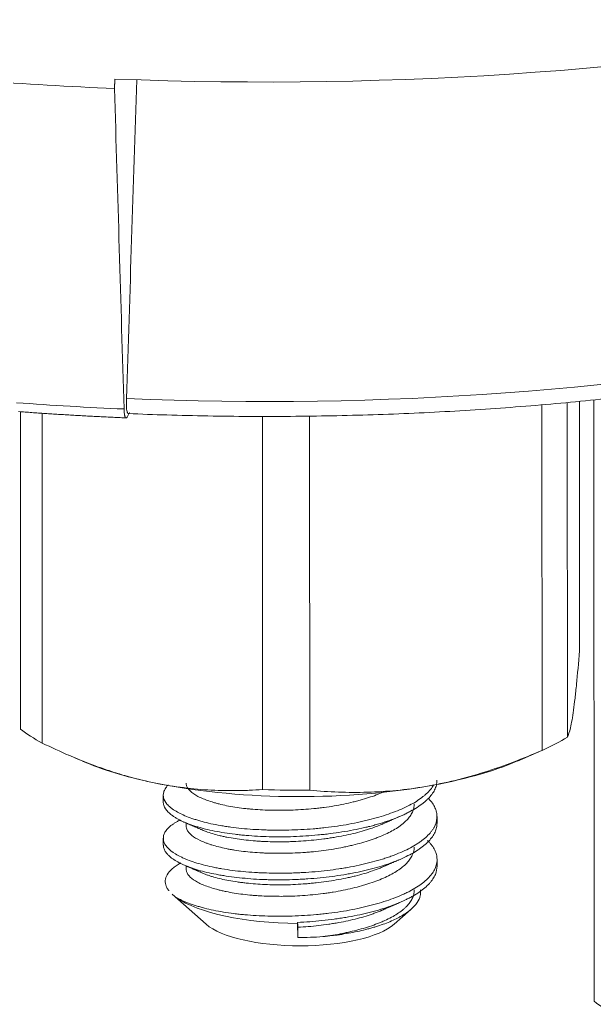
# Model space of a CAD drawing. Extents: x 9509 to 10103, y -14876 to -14456.
# Drawn here: x 10027.73 to 10040.31, y -14698.66 to -14676.83 of the extents above; entities that cross this region are included whole.
import ezdxf

# ---------------------------------------------------------------- set-up
doc = ezdxf.new("R2010")
doc.units = 0
doc.header["$MEASUREMENT"] = 0
doc.linetypes.add('HIDDEN2', pattern=[4.7625, 3.175, -1.5875])
doc.layers.add('1', color=4, linetype='HIDDEN2')

msp = doc.modelspace()

# ---------------------------------------------------------------- linework, layer by layer
at = {"layer": '1', "color": 7, "linetype": 'Continuous', "lineweight": 18}
for p, q in [((10039.171, -14692.852), (10039.166, -14685.266)), ((10039.728, -14692.564), (10039.723, -14685.219)), ((10039.992, -14690.668), (10039.988, -14685.194)), ((10040.311, -14698.357), (10040.302, -14685.16)), ((10027.741, -14692.389), (10027.736, -14685.422)), ((10028.216, -14692.692), (10028.211, -14685.455)), ((10030.08, -14685.531), (10030.131, -14685.437)), ((10033.046, -14693.713), (10033.04, -14685.524)), ((10034.078, -14693.728), (10034.073, -14685.516)), ((10028.797, -14692.96), (10029.101, -14693.092)), ((10038.633, -14693.086), (10039.168, -14692.854)), ((10030.868, -14693.838), (10030.868, -14693.982)), ((10031.368, -14694.445), (10031.368, -14694.508)), ((10036.868, -14694.451), (10036.868, -14694.306)), ((10030.868, -14694.781), (10030.868, -14694.927)), ((10036.869, -14695.394), (10036.869, -14695.249)), ((10031.369, -14695.388), (10031.369, -14695.452)), ((10031.06, -14696.007), (10031.809, -14696.669)), ((10035.93, -14696.666), (10036.292, -14696.345)), ((10033.81, -14696.628), (10033.81, -14696.65)), ((10033.81, -14696.65), (10033.82, -14696.956)), ((10033.82, -14696.735), (10033.82, -14696.956))]:
    msp.add_line(p, q, dxfattribs=at)
for centre, major_axis, ratio, start_param, end_param in [((10033.158, -14669.112), (27.43, 0.018), 0.330963, 4.589658, 5.265633), ((10033.158, -14669.321), (-27.426, -0.018), 0.330963, 1.338917, 1.447791), ((10048.488, -14282.922), (30.668, 853.756), 0.00528, 2.052272, 2.061536), ((10033.866, -14691.528), (6.65, 0.004), 0.330963, 3.54127, 3.696819), ((10033.866, -14691.528), (6.65, 0.004), 0.330963, 5.635665, 5.791214), ((10033.866, -14691.882), (-6, -0.004), 0.330963, 0.652874, 1.001051), ((10033.866, -14691.882), (-6, -0.004), 0.330963, 2.048248, 2.488709), ((10033.866, -14691.882), (-6, -0.004), 0.330963, 1.001051, 2.048248), ((10033.866, -14691.528), (6.65, 0.004), 0.330963, 4.588467, 4.744017), ((10033.869, -14695.657), (-3, -0.002), 0.330963, 0.436959, 1.550932), ((10033.869, -14696.412), (2.2, 0.001), 0.330963, 3.499988, 5.924806), ((10033.869, -14696.129), (2.5, 0.002), 0.330963, 4.692524, 4.911627), ((10046.436, -14697.497), (6.65, 0.004), 0.330963, 3.54127, 3.696819)]:
    msp.add_ellipse(centre, major_axis=major_axis, ratio=ratio, start_param=start_param, end_param=end_param, dxfattribs=at)
at = {"layer": '1', "color": 1, "linetype": 'Continuous', "lineweight": 13}
for centre, major_axis, start_param, end_param in [((10033.163, -14677.141), (-24.351, -0.016), 1.44277, 2.129336), ((10033.163, -14677.282), (-24.615, -0.016), 1.344679, 1.442029)]:
    msp.add_ellipse(centre, major_axis=major_axis, ratio=0.330963, start_param=start_param, end_param=end_param, dxfattribs=at)
at = {"layer": '1', "color": 7, "linetype": 'Continuous', "lineweight": 18}
msp.add_rational_spline([(10029.806, -14678.124), (10029.802, -14678.228), (10029.799, -14678.332)], [0.500001213832, 0.499998786168, 0.500001213832], degree=2, dxfattribs=at)
for points, degree in [([(10030.007, -14685.36), (10029.938, -14683.017), (10029.868, -14680.674), (10029.799, -14678.332)], 3), ([(10027.693, -14685.42), (10028.872, -14685.509), (10030.072, -14685.559)], 2), ([(10030.007, -14685.36), (10030.007, -14685.361), (10030.007, -14685.362), (10030.007, -14685.364)], 3), ([(10031.309, -14694.419), (10031.512, -14694.507), (10031.72, -14694.598)], 2), ([(10035.659, -14694.474), (10035.854, -14694.388), (10036.055, -14694.3)], 2), ([(10035.63, -14695.43), (10035.829, -14695.343), (10036.034, -14695.253)], 2), ([(10031.369, -14695.388), (10031.562, -14695.472), (10031.762, -14695.56)], 2), ([(10031.067, -14696.014), (10031.092, -14696.036), (10031.12, -14696.057), (10031.151, -14696.079)], 3), ([(10035.649, -14696.366), (10035.845, -14696.28), (10036.046, -14696.192)], 2), ([(10033.81, -14696.628), (10033.82, -14696.735)], 1)]:
    msp.add_open_spline(points, degree=degree, dxfattribs=at)
for points, knots in [([(10030.102, -14685.464), (10030.383, -14685.476), (10031.263, -14685.508), (10032.752, -14685.534), (10034.564, -14685.52), (10036.368, -14685.462), (10038.154, -14685.359), (10039.913, -14685.211), (10041.634, -14685.02), (10043.308, -14684.786), (10044.73, -14684.545), (10045.581, -14684.376), (10045.908, -14684.308)], [0, 0, 0, 0, 0.05141, 0.161191, 0.270985, 0.380781, 0.490588, 0.600414, 0.710271, 0.820171, 0.930128, 1, 1, 1, 1]), ([(10030.102, -14685.464), (10030.101, -14685.464), (10030.1, -14685.464), (10030.094, -14685.462), (10030.089, -14685.457), (10030.083, -14685.445), (10030.081, -14685.44), (10030.077, -14685.429), (10030.075, -14685.423), (10030.07, -14685.402), (10030.067, -14685.386), (10030.064, -14685.357), (10030.063, -14685.347), (10030.061, -14685.325), (10030.06, -14685.302), (10030.059, -14685.278), (10030.058, -14685.252), (10030.058, -14685.238), (10030.058, -14685.197), (10030.058, -14685.167), (10030.059, -14685.137)], [0, 0, 0, 0, 0.04241, 0.04241, 0.202009, 0.202009, 0.281808, 0.281808, 0.361607, 0.361607, 0.521205, 0.521205, 0.601004, 0.601004, 0.680803, 0.760603, 0.760603, 0.840402, 0.840402, 1, 1, 1, 1]), ([(10030.007, -14685.364), (10030.008, -14685.384), (10030.01, -14685.423), (10030.013, -14685.455), (10030.016, -14685.478), (10030.017, -14685.485), (10030.02, -14685.498), (10030.021, -14685.504), (10030.025, -14685.52), (10030.028, -14685.53), (10030.033, -14685.541), (10030.034, -14685.544), (10030.038, -14685.55), (10030.04, -14685.552), (10030.045, -14685.557), (10030.049, -14685.559), (10030.057, -14685.558), (10030.062, -14685.555), (10030.07, -14685.546), (10030.075, -14685.54), (10030.08, -14685.531)], [0, 0, 0, 0, 0.125, 0.25, 0.25, 0.3125, 0.3125, 0.375, 0.375, 0.5, 0.5, 0.5625, 0.5625, 0.625, 0.625, 0.75, 0.75, 0.875, 0.875, 1, 1, 1, 1]), ([(10039.992, -14690.668), (10039.97, -14690.935), (10039.948, -14691.181), (10039.915, -14691.509), (10039.904, -14691.612), (10039.882, -14691.802), (10039.871, -14691.89), (10039.86, -14691.97)], [0, 0, 0, 0, 0.5, 0.5, 0.75, 0.75, 1, 1, 1, 1]), ([(10039.86, -14691.97), (10039.849, -14692.05), (10039.838, -14692.121), (10039.816, -14692.25), (10039.805, -14692.306), (10039.772, -14692.452), (10039.75, -14692.519), (10039.728, -14692.564)], [0, 0, 0, 0, 0.25, 0.25, 0.5, 0.5, 1, 1, 1, 1]), ([(10030.631, -14693.557), (10030.428, -14693.514), (10030.225, -14693.463), (10029.92, -14693.375), (10029.819, -14693.343), (10029.666, -14693.294), (10029.615, -14693.276), (10029.513, -14693.241), (10029.056, -14693.08), (10028.608, -14692.884), (10028.216, -14692.692)], [0, 0, 0, 0, 0.25, 0.25, 0.375, 0.375, 0.4375, 0.4375, 0.5, 1, 1, 1, 1]), ([(10039.171, -14692.852), (10038.751, -14693.036), (10038.33, -14693.197), (10037.693, -14693.398), (10037.481, -14693.458), (10037.054, -14693.563), (10036.84, -14693.607), (10036.625, -14693.644)], [0, 0, 0, 0, 0.5, 0.5, 0.75, 0.75, 1, 1, 1, 1]), ([(10033.046, -14693.713), (10032.947, -14693.719), (10032.798, -14693.727), (10032.648, -14693.732), (10032.548, -14693.734), (10032.497, -14693.735), (10032.246, -14693.737), (10032.045, -14693.732), (10031.642, -14693.708), (10031.44, -14693.688), (10031.036, -14693.634), (10030.834, -14693.599), (10030.631, -14693.557)], [0, 0, 0, 0, 0.125, 0.1875, 0.1875, 0.25, 0.25, 0.5, 0.5, 0.75, 0.75, 1, 1, 1, 1]), ([(10030.978, -14693.611), (10030.962, -14693.626), (10030.948, -14693.642), (10030.917, -14693.682), (10030.902, -14693.707), (10030.88, -14693.757), (10030.873, -14693.782), (10030.868, -14693.82), (10030.867, -14693.833), (10030.868, -14693.852), (10030.868, -14693.858), (10030.87, -14693.871), (10030.871, -14693.877), (10030.882, -14693.934), (10030.908, -14693.984), (10030.97, -14694.057), (10030.994, -14694.081), (10031.03, -14694.11), (10031.037, -14694.116), (10031.053, -14694.128), (10031.06, -14694.134), (10031.085, -14694.151), (10031.102, -14694.162), (10031.192, -14694.218), (10031.278, -14694.261), (10031.427, -14694.321), (10031.481, -14694.34), (10031.552, -14694.364), (10031.566, -14694.368), (10031.595, -14694.377), (10031.64, -14694.391), (10031.686, -14694.404), (10031.842, -14694.447), (10031.977, -14694.477), (10032.159, -14694.509), (10032.214, -14694.518), (10032.271, -14694.526), (10032.31, -14694.532), (10032.329, -14694.535), (10032.427, -14694.548), (10032.506, -14694.557), (10032.748, -14694.581), (10032.916, -14694.592), (10033.132, -14694.599), (10033.176, -14694.601), (10033.242, -14694.602), (10033.264, -14694.602), (10033.308, -14694.603), (10033.419, -14694.604), (10033.53, -14694.603), (10033.797, -14694.597), (10033.976, -14694.589), (10034.199, -14694.57), (10034.244, -14694.566), (10034.334, -14694.558), (10034.378, -14694.553), (10034.511, -14694.538), (10034.598, -14694.527), (10034.855, -14694.489), (10035.022, -14694.458), (10035.224, -14694.414), (10035.265, -14694.404), (10035.344, -14694.385), (10035.383, -14694.375), (10035.498, -14694.345), (10035.572, -14694.324), (10035.716, -14694.28), (10035.785, -14694.258), (10035.919, -14694.21), (10035.984, -14694.185), (10036.108, -14694.133), (10036.226, -14694.079), (10036.382, -14693.994), (10036.473, -14693.934), (10036.536, -14693.888), (10036.556, -14693.872), (10036.595, -14693.841), (10036.614, -14693.825), (10036.701, -14693.744), (10036.756, -14693.679), (10036.795, -14693.612)], [0, 0, 0, 0, 0.018178, 0.018178, 0.04623, 0.04623, 0.074282, 0.074282, 0.088308, 0.088308, 0.095321, 0.095321, 0.102334, 0.102334, 0.158438, 0.158438, 0.18649, 0.18649, 0.193503, 0.193503, 0.200516, 0.200516, 0.214542, 0.214542, 0.270646, 0.270646, 0.298698, 0.298698, 0.305711, 0.305711, 0.312724, 0.326751, 0.326751, 0.382855, 0.382855, 0.396881, 0.403894, 0.403894, 0.410907, 0.410907, 0.438959, 0.438959, 0.495063, 0.495063, 0.509089, 0.509089, 0.516102, 0.516102, 0.523115, 0.551167, 0.551167, 0.607271, 0.607271, 0.621297, 0.621297, 0.635323, 0.635323, 0.663375, 0.663375, 0.719479, 0.719479, 0.733505, 0.733505, 0.747531, 0.747531, 0.775584, 0.775584, 0.803636, 0.803636, 0.831688, 0.831688, 0.85974, 0.887792, 0.915844, 0.915844, 0.92987, 0.92987, 0.943896, 0.943896, 1, 1, 1, 1]), ([(10036.867, -14693.507), (10036.867, -14693.51), (10036.867, -14693.512), (10036.867, -14693.532), (10036.866, -14693.55), (10036.861, -14693.584), (10036.858, -14693.601), (10036.845, -14693.653), (10036.832, -14693.687), (10036.783, -14693.787), (10036.734, -14693.852), (10036.661, -14693.925), (10036.653, -14693.933), (10036.636, -14693.949), (10036.61, -14693.973), (10036.582, -14693.996), (10036.523, -14694.043), (10036.437, -14694.103), (10036.338, -14694.161), (10036.259, -14694.204), (10036.217, -14694.225), (10036.174, -14694.246), (10036.145, -14694.26), (10036.131, -14694.267), (10035.996, -14694.328), (10035.866, -14694.378), (10035.656, -14694.447), (10035.584, -14694.469), (10035.471, -14694.5), (10035.433, -14694.51), (10035.375, -14694.524), (10035.355, -14694.529), (10035.316, -14694.539), (10035.296, -14694.543), (10035.118, -14694.585), (10034.953, -14694.616), (10034.698, -14694.656), (10034.612, -14694.668), (10034.502, -14694.682), (10034.48, -14694.685), (10034.436, -14694.69), (10034.414, -14694.693), (10034.347, -14694.7), (10034.303, -14694.704), (10034.08, -14694.726), (10033.902, -14694.738), (10033.635, -14694.747), (10033.545, -14694.749), (10033.434, -14694.75), (10033.411, -14694.75), (10033.367, -14694.75), (10033.3, -14694.75), (10033.234, -14694.749), (10033.016, -14694.743), (10032.847, -14694.733), (10032.641, -14694.715), (10032.58, -14694.709), (10032.52, -14694.702), (10032.48, -14694.697), (10032.46, -14694.695), (10032.36, -14694.683), (10032.283, -14694.672), (10032.06, -14694.637), (10031.921, -14694.609), (10031.759, -14694.57), (10031.727, -14694.562), (10031.665, -14694.545), (10031.635, -14694.536), (10031.546, -14694.51), (10031.49, -14694.491), (10031.333, -14694.433), (10031.242, -14694.391), (10031.145, -14694.334), (10031.126, -14694.323), (10031.091, -14694.3), (10031.074, -14694.288), (10031.027, -14694.253), (10030.999, -14694.229), (10030.928, -14694.157), (10030.896, -14694.108), (10030.876, -14694.045), (10030.873, -14694.032), (10030.869, -14694.009), (10030.868, -14693.998), (10030.868, -14693.988)], [0, 0, 0, 0, 0.002285, 0.002285, 0.016568, 0.016568, 0.03085, 0.03085, 0.059415, 0.059415, 0.116545, 0.116545, 0.123686, 0.123686, 0.130827, 0.14511, 0.14511, 0.173675, 0.20224, 0.20224, 0.216522, 0.223663, 0.223663, 0.230805, 0.230805, 0.287934, 0.287934, 0.316499, 0.316499, 0.330782, 0.330782, 0.337923, 0.337923, 0.345064, 0.345064, 0.402194, 0.402194, 0.430759, 0.430759, 0.4379, 0.4379, 0.445041, 0.445041, 0.459324, 0.459324, 0.516454, 0.516454, 0.545019, 0.545019, 0.55216, 0.55216, 0.559301, 0.573583, 0.573583, 0.630713, 0.630713, 0.644996, 0.652137, 0.652137, 0.659278, 0.659278, 0.687843, 0.687843, 0.744973, 0.744973, 0.759255, 0.759255, 0.773538, 0.773538, 0.802103, 0.802103, 0.859232, 0.859232, 0.873515, 0.873515, 0.887797, 0.887797, 0.916362, 0.916362, 0.973492, 0.973492, 0.987775, 0.987775, 1, 1, 1, 1]), ([(10031.368, -14693.569), (10031.368, -14693.579), (10031.369, -14693.589), (10031.373, -14693.609), (10031.375, -14693.62), (10031.383, -14693.64), (10031.387, -14693.651), (10031.403, -14693.681), (10031.417, -14693.701), (10031.47, -14693.761), (10031.518, -14693.799), (10031.611, -14693.854), (10031.644, -14693.872), (10031.718, -14693.906), (10031.758, -14693.923), (10031.843, -14693.955), (10031.888, -14693.97), (10031.96, -14693.993), (10031.985, -14694), (10032.036, -14694.014), (10032.063, -14694.021), (10032.197, -14694.055), (10032.313, -14694.079), (10032.499, -14694.108), (10032.563, -14694.117), (10032.662, -14694.129), (10032.696, -14694.133), (10032.764, -14694.139), (10032.798, -14694.143), (10032.972, -14694.157), (10033.114, -14694.164), (10033.335, -14694.168), (10033.409, -14694.168), (10033.504, -14694.167), (10033.523, -14694.167), (10033.561, -14694.166), (10033.618, -14694.165), (10033.674, -14694.163), (10033.864, -14694.156), (10034.015, -14694.146), (10034.203, -14694.127), (10034.26, -14694.121), (10034.316, -14694.114), (10034.354, -14694.11), (10034.373, -14694.107), (10034.466, -14694.095), (10034.54, -14694.084), (10034.756, -14694.047), (10034.896, -14694.019), (10035.064, -14693.977), (10035.098, -14693.969), (10035.164, -14693.951), (10035.196, -14693.942), (10035.292, -14693.914), (10035.354, -14693.895), (10035.526, -14693.838), (10035.63, -14693.797), (10035.726, -14693.753)], [0, 0, 0, 0, 0.018204, 0.018204, 0.037166, 0.037166, 0.056128, 0.056128, 0.094053, 0.094053, 0.169903, 0.169903, 0.207828, 0.207828, 0.245752, 0.245752, 0.283677, 0.283677, 0.302639, 0.302639, 0.321602, 0.321602, 0.397451, 0.397451, 0.435376, 0.435376, 0.454338, 0.454338, 0.473301, 0.473301, 0.54915, 0.54915, 0.587075, 0.587075, 0.596556, 0.596556, 0.606038, 0.625, 0.625, 0.700849, 0.700849, 0.719812, 0.729293, 0.729293, 0.738774, 0.738774, 0.776699, 0.776699, 0.852549, 0.852549, 0.871511, 0.871511, 0.890473, 0.890473, 0.928398, 0.928398, 1, 1, 1, 1]), ([(10036.625, -14693.644), (10036.411, -14693.681), (10036.197, -14693.71), (10035.768, -14693.752), (10035.554, -14693.765), (10034.916, -14693.783), (10034.495, -14693.767), (10034.078, -14693.728)], [0, 0, 0, 0, 0.25, 0.25, 0.5, 0.5, 1, 1, 1, 1]), ([(10031.239, -14694.379), (10031.224, -14694.386), (10031.209, -14694.394), (10031.185, -14694.407), (10031.174, -14694.413), (10031.155, -14694.424), (10031.126, -14694.441), (10031.1, -14694.458), (10031.05, -14694.492), (10030.991, -14694.538), (10030.947, -14694.586), (10030.92, -14694.623), (10030.912, -14694.636), (10030.898, -14694.66), (10030.892, -14694.673), (10030.867, -14694.736), (10030.863, -14694.787), (10030.881, -14694.863), (10030.891, -14694.888), (10030.912, -14694.925), (10030.92, -14694.937), (10030.938, -14694.962), (10030.948, -14694.974), (10031.003, -14695.035), (10031.061, -14695.082), (10031.172, -14695.148), (10031.212, -14695.17), (10031.279, -14695.202), (10031.302, -14695.212), (10031.35, -14695.233), (10031.374, -14695.243), (10031.502, -14695.293), (10031.616, -14695.33), (10031.805, -14695.38), (10031.871, -14695.395), (10031.975, -14695.418), (10032.01, -14695.425), (10032.082, -14695.439), (10032.118, -14695.445), (10032.302, -14695.476), (10032.457, -14695.497), (10032.701, -14695.519), (10032.784, -14695.526), (10032.912, -14695.534), (10032.955, -14695.536), (10033.041, -14695.54), (10033.084, -14695.541), (10033.214, -14695.545), (10033.301, -14695.547), (10033.477, -14695.547), (10033.566, -14695.546), (10033.7, -14695.543), (10033.745, -14695.541), (10033.835, -14695.538), (10033.88, -14695.536), (10034.015, -14695.528), (10034.105, -14695.522), (10034.371, -14695.499), (10034.546, -14695.479), (10034.761, -14695.446), (10034.804, -14695.439), (10034.868, -14695.428), (10034.89, -14695.425), (10034.932, -14695.417), (10035.037, -14695.398), (10035.221, -14695.36), (10035.376, -14695.321), (10035.528, -14695.281), (10035.601, -14695.259), (10035.691, -14695.232), (10035.709, -14695.226), (10035.745, -14695.214), (10035.762, -14695.209), (10035.814, -14695.191), (10035.848, -14695.179), (10035.948, -14695.143), (10036.012, -14695.118), (10036.193, -14695.04), (10036.302, -14694.984), (10036.411, -14694.917), (10036.423, -14694.91), (10036.447, -14694.895), (10036.481, -14694.872), (10036.513, -14694.849), (10036.575, -14694.803), (10036.649, -14694.74), (10036.709, -14694.675), (10036.749, -14694.625), (10036.767, -14694.6), (10036.783, -14694.575), (10036.794, -14694.558), (10036.799, -14694.55), (10036.841, -14694.474), (10036.861, -14694.406), (10036.869, -14694.305), (10036.868, -14694.271), (10036.86, -14694.22), (10036.856, -14694.203), (10036.849, -14694.178), (10036.846, -14694.169), (10036.841, -14694.152), (10036.837, -14694.144), (10036.807, -14694.067), (10036.765, -14694.001), (10036.701, -14693.93), (10036.696, -14693.923), (10036.69, -14693.917)], [0, 0, 0, 0, 0.007902, 0.007902, 0.013515, 0.013515, 0.019127, 0.030352, 0.030352, 0.052802, 0.075251, 0.075251, 0.086476, 0.086476, 0.097701, 0.097701, 0.142601, 0.142601, 0.16505, 0.16505, 0.176275, 0.176275, 0.1875, 0.1875, 0.232399, 0.232399, 0.254849, 0.254849, 0.266074, 0.266074, 0.277299, 0.277299, 0.322198, 0.322198, 0.344648, 0.344648, 0.355873, 0.355873, 0.367098, 0.367098, 0.411997, 0.411997, 0.434447, 0.434447, 0.445672, 0.445672, 0.456897, 0.456897, 0.479346, 0.479346, 0.501796, 0.501796, 0.513021, 0.513021, 0.524246, 0.524246, 0.546695, 0.546695, 0.591595, 0.591595, 0.60282, 0.60282, 0.608432, 0.608432, 0.614045, 0.636494, 0.658944, 0.658944, 0.681394, 0.681394, 0.687006, 0.687006, 0.692619, 0.692619, 0.703843, 0.703843, 0.726293, 0.726293, 0.771193, 0.771193, 0.776805, 0.776805, 0.782417, 0.793642, 0.793642, 0.816092, 0.838542, 0.838542, 0.849767, 0.855379, 0.855379, 0.860991, 0.860991, 0.905891, 0.905891, 0.928341, 0.928341, 0.939565, 0.939565, 0.945178, 0.945178, 0.95079, 0.95079, 0.99569, 0.99569, 1, 1, 1, 1]), ([(10031.368, -14694.511), (10031.368, -14694.541), (10031.376, -14694.572), (10031.402, -14694.622), (10031.416, -14694.642), (10031.442, -14694.672), (10031.451, -14694.682), (10031.472, -14694.701), (10031.483, -14694.711), (10031.543, -14694.759), (10031.604, -14694.795), (10031.713, -14694.847), (10031.752, -14694.864), (10031.816, -14694.888), (10031.839, -14694.896), (10031.884, -14694.912), (10031.907, -14694.92), (10032.028, -14694.957), (10032.133, -14694.984), (10032.278, -14695.014), (10032.307, -14695.02), (10032.368, -14695.031), (10032.398, -14695.036), (10032.492, -14695.051), (10032.557, -14695.06), (10032.754, -14695.084), (10032.891, -14695.095), (10033.07, -14695.104), (10033.106, -14695.106), (10033.161, -14695.107), (10033.18, -14695.108), (10033.217, -14695.109), (10033.235, -14695.109), (10033.327, -14695.111), (10033.402, -14695.112), (10033.626, -14695.11), (10033.777, -14695.104), (10033.948, -14695.093), (10033.968, -14695.092), (10034.006, -14695.089), (10034.025, -14695.087), (10034.082, -14695.083), (10034.12, -14695.079), (10034.233, -14695.068), (10034.308, -14695.059), (10034.53, -14695.03), (10034.675, -14695.006), (10034.852, -14694.97), (10034.887, -14694.963), (10034.956, -14694.947), (10034.99, -14694.939), (10035.091, -14694.915), (10035.156, -14694.897), (10035.284, -14694.861), (10035.345, -14694.842), (10035.435, -14694.812), (10035.465, -14694.802), (10035.523, -14694.781), (10035.551, -14694.77), (10035.69, -14694.716), (10035.791, -14694.67), (10035.925, -14694.596), (10035.968, -14694.57), (10036.027, -14694.531), (10036.046, -14694.518), (10036.082, -14694.491), (10036.1, -14694.477), (10036.183, -14694.409), (10036.236, -14694.353), (10036.297, -14694.266), (10036.314, -14694.237), (10036.334, -14694.193), (10036.34, -14694.178), (10036.351, -14694.148), (10036.355, -14694.133), (10036.365, -14694.088), (10036.368, -14694.058), (10036.368, -14694.028)], [0, 0, 0, 0, 0.042671, 0.042671, 0.07166, 0.07166, 0.086155, 0.086155, 0.100649, 0.100649, 0.158627, 0.158627, 0.187616, 0.187616, 0.20211, 0.20211, 0.216605, 0.216605, 0.274582, 0.274582, 0.289077, 0.289077, 0.303571, 0.303571, 0.33256, 0.33256, 0.390538, 0.390538, 0.405032, 0.405032, 0.41228, 0.41228, 0.419527, 0.419527, 0.448516, 0.448516, 0.506493, 0.506493, 0.513741, 0.513741, 0.520988, 0.520988, 0.535482, 0.535482, 0.564471, 0.564471, 0.622449, 0.622449, 0.636943, 0.636943, 0.651438, 0.651438, 0.680427, 0.680427, 0.709416, 0.709416, 0.72391, 0.72391, 0.738404, 0.738404, 0.796382, 0.796382, 0.825371, 0.825371, 0.839866, 0.839866, 0.85436, 0.85436, 0.912338, 0.912338, 0.941327, 0.941327, 0.955821, 0.955821, 0.970315, 0.970315, 1, 1, 1, 1]), ([(10036.868, -14694.449), (10036.868, -14694.481), (10036.865, -14694.513), (10036.854, -14694.562), (10036.85, -14694.579), (10036.838, -14694.613), (10036.832, -14694.63), (10036.793, -14694.715), (10036.747, -14694.781), (10036.655, -14694.877), (10036.621, -14694.908), (10036.563, -14694.955), (10036.543, -14694.97), (10036.501, -14695.001), (10036.479, -14695.017), (10036.366, -14695.092), (10036.262, -14695.149), (10036.088, -14695.231), (10036.027, -14695.257), (10035.93, -14695.295), (10035.897, -14695.308), (10035.83, -14695.332), (10035.796, -14695.345), (10035.691, -14695.38), (10035.619, -14695.402), (10035.471, -14695.444), (10035.319, -14695.483), (10035.159, -14695.518), (10035.035, -14695.543), (10034.993, -14695.551), (10034.909, -14695.566), (10034.867, -14695.573), (10034.654, -14695.608), (10034.481, -14695.63), (10034.216, -14695.657), (10034.127, -14695.664), (10034.014, -14695.672), (10033.991, -14695.674), (10033.946, -14695.677), (10033.879, -14695.681), (10033.812, -14695.684), (10033.677, -14695.69), (10033.589, -14695.692), (10033.412, -14695.694), (10033.324, -14695.694), (10033.192, -14695.691), (10033.127, -14695.689), (10033.062, -14695.687), (10033.018, -14695.685), (10032.997, -14695.684), (10032.889, -14695.678), (10032.805, -14695.672), (10032.557, -14695.651), (10032.399, -14695.633), (10032.21, -14695.604), (10032.173, -14695.598), (10032.118, -14695.589), (10032.099, -14695.585), (10032.063, -14695.579), (10031.974, -14695.562), (10031.888, -14695.544), (10031.693, -14695.498), (10031.573, -14695.464), (10031.452, -14695.42), (10031.439, -14695.415), (10031.413, -14695.406), (10031.4, -14695.401), (10031.362, -14695.385), (10031.337, -14695.375), (10031.267, -14695.344), (10031.223, -14695.322), (10031.104, -14695.256), (10031.039, -14695.209), (10030.982, -14695.155), (10030.976, -14695.149), (10030.964, -14695.136), (10030.947, -14695.118), (10030.933, -14695.1), (10030.907, -14695.063), (10030.881, -14695.013), (10030.87, -14694.964), (10030.869, -14694.935), (10030.868, -14694.932), (10030.868, -14694.929)], [0, 0, 0, 0, 0.026688, 0.026688, 0.040944, 0.040944, 0.055201, 0.055201, 0.112226, 0.112226, 0.140739, 0.140739, 0.154995, 0.154995, 0.169252, 0.169252, 0.226277, 0.226277, 0.25479, 0.25479, 0.269047, 0.269047, 0.283303, 0.283303, 0.311816, 0.311816, 0.340329, 0.368841, 0.368841, 0.383098, 0.383098, 0.397354, 0.397354, 0.45438, 0.45438, 0.482892, 0.482892, 0.490021, 0.490021, 0.497149, 0.511405, 0.511405, 0.539918, 0.539918, 0.568431, 0.568431, 0.582687, 0.589815, 0.589815, 0.596943, 0.596943, 0.625456, 0.625456, 0.682482, 0.682482, 0.696738, 0.696738, 0.703866, 0.703866, 0.710995, 0.739507, 0.739507, 0.796533, 0.796533, 0.803661, 0.803661, 0.810789, 0.810789, 0.825046, 0.825046, 0.853558, 0.853558, 0.910584, 0.910584, 0.917712, 0.917712, 0.92484, 0.939097, 0.939097, 0.96761, 0.996122, 0.996122, 1, 1, 1, 1]), ([(10035.675, -14694.467), (10035.593, -14694.503), (10035.505, -14694.537), (10035.381, -14694.579), (10035.35, -14694.589), (10035.288, -14694.608), (10035.257, -14694.617), (10035.161, -14694.645), (10035.095, -14694.662), (10034.895, -14694.71), (10034.756, -14694.737), (10034.575, -14694.767), (10034.538, -14694.773), (10034.464, -14694.784), (10034.427, -14694.789), (10034.316, -14694.804), (10034.242, -14694.812), (10034.017, -14694.835), (10033.867, -14694.846), (10033.677, -14694.855), (10033.639, -14694.856), (10033.563, -14694.858), (10033.525, -14694.859), (10033.413, -14694.86), (10033.339, -14694.859), (10033.193, -14694.856), (10033.121, -14694.854), (10033.014, -14694.848), (10032.961, -14694.845), (10032.908, -14694.841), (10032.873, -14694.838), (10032.855, -14694.837), (10032.699, -14694.824), (10032.568, -14694.808), (10032.382, -14694.779), (10032.322, -14694.769), (10032.235, -14694.752), (10032.207, -14694.746), (10032.164, -14694.737), (10032.15, -14694.733), (10032.123, -14694.727), (10032.109, -14694.724), (10031.989, -14694.695), (10031.893, -14694.666), (10031.777, -14694.622), (10031.749, -14694.611), (10031.721, -14694.599)], [0, 0, 0, 0, 0.078076, 0.078076, 0.102721, 0.102721, 0.127366, 0.127366, 0.176656, 0.176656, 0.275237, 0.275237, 0.299882, 0.299882, 0.324527, 0.324527, 0.373817, 0.373817, 0.472398, 0.472398, 0.497043, 0.497043, 0.521688, 0.521688, 0.570978, 0.570978, 0.620268, 0.620268, 0.644913, 0.657236, 0.657236, 0.669558, 0.669558, 0.768139, 0.768139, 0.817429, 0.817429, 0.842074, 0.842074, 0.854397, 0.854397, 0.866719, 0.866719, 0.9653, 0.9653, 1, 1, 1, 1]), ([(10031.151, -14696.079), (10031.228, -14696.123), (10031.318, -14696.165), (10031.472, -14696.224), (10031.527, -14696.243), (10031.615, -14696.27), (10031.645, -14696.279), (10031.691, -14696.293), (10031.707, -14696.297), (10031.738, -14696.305), (10031.754, -14696.31), (10031.899, -14696.347), (10032.037, -14696.376), (10032.258, -14696.412), (10032.335, -14696.423), (10032.433, -14696.435), (10032.453, -14696.438), (10032.493, -14696.442), (10032.513, -14696.445), (10032.574, -14696.451), (10032.614, -14696.455), (10032.819, -14696.473), (10032.988, -14696.483), (10033.249, -14696.49), (10033.337, -14696.491), (10033.448, -14696.491), (10033.471, -14696.491), (10033.516, -14696.49), (10033.583, -14696.489), (10033.65, -14696.488), (10033.873, -14696.481), (10034.052, -14696.471), (10034.274, -14696.451), (10034.34, -14696.445), (10034.407, -14696.437), (10034.451, -14696.432), (10034.473, -14696.43), (10034.584, -14696.416), (10034.671, -14696.404), (10034.927, -14696.364), (10035.092, -14696.332), (10035.291, -14696.286), (10035.33, -14696.276), (10035.408, -14696.256), (10035.447, -14696.246), (10035.561, -14696.215), (10035.634, -14696.194), (10035.846, -14696.126), (10035.977, -14696.078), (10036.127, -14696.012), (10036.156, -14695.998), (10036.214, -14695.971), (10036.242, -14695.957), (10036.323, -14695.914), (10036.373, -14695.886), (10036.514, -14695.797), (10036.594, -14695.735), (10036.676, -14695.654), (10036.692, -14695.637), (10036.721, -14695.604), (10036.735, -14695.588), (10036.773, -14695.538), (10036.794, -14695.505), (10036.846, -14695.404), (10036.865, -14695.337), (10036.87, -14695.234), (10036.867, -14695.2), (10036.854, -14695.132), (10036.833, -14695.065), (10036.796, -14694.998), (10036.763, -14694.948), (10036.751, -14694.932), (10036.724, -14694.899), (10036.71, -14694.882), (10036.684, -14694.854), (10036.672, -14694.842), (10036.66, -14694.83)], [0, 0, 0, 0, 0.058194, 0.058194, 0.087291, 0.087291, 0.101839, 0.101839, 0.109113, 0.109113, 0.116387, 0.116387, 0.174581, 0.174581, 0.203678, 0.203678, 0.210952, 0.210952, 0.218226, 0.218226, 0.232775, 0.232775, 0.290968, 0.290968, 0.320065, 0.320065, 0.327339, 0.327339, 0.334614, 0.349162, 0.349162, 0.407356, 0.407356, 0.421904, 0.429178, 0.429178, 0.436453, 0.436453, 0.465549, 0.465549, 0.523743, 0.523743, 0.538291, 0.538291, 0.55284, 0.55284, 0.581937, 0.581937, 0.64013, 0.64013, 0.654679, 0.654679, 0.669227, 0.669227, 0.698324, 0.698324, 0.756518, 0.756518, 0.771066, 0.771066, 0.785615, 0.785615, 0.814711, 0.814711, 0.872905, 0.872905, 0.902002, 0.902002, 0.931099, 0.960196, 0.960196, 0.974744, 0.974744, 0.989292, 0.989292, 1, 1, 1, 1]), ([(10031.369, -14695.456), (10031.369, -14695.464), (10031.37, -14695.472), (10031.374, -14695.501), (10031.381, -14695.522), (10031.396, -14695.553), (10031.402, -14695.563), (10031.416, -14695.583), (10031.423, -14695.593), (10031.466, -14695.643), (10031.513, -14695.681), (10031.588, -14695.727), (10031.604, -14695.736), (10031.637, -14695.754), (10031.654, -14695.763), (10031.709, -14695.789), (10031.749, -14695.806), (10031.875, -14695.854), (10031.97, -14695.884), (10032.103, -14695.919), (10032.13, -14695.925), (10032.186, -14695.938), (10032.214, -14695.944), (10032.301, -14695.962), (10032.361, -14695.973), (10032.546, -14696.003), (10032.677, -14696.019), (10032.85, -14696.034), (10032.885, -14696.037), (10032.956, -14696.042), (10032.991, -14696.044), (10033.098, -14696.049), (10033.171, -14696.052), (10033.317, -14696.055), (10033.391, -14696.055), (10033.503, -14696.055), (10033.56, -14696.054), (10033.617, -14696.052), (10033.655, -14696.051), (10033.674, -14696.051), (10033.846, -14696.045), (10033.997, -14696.035), (10034.223, -14696.013), (10034.298, -14696.004), (10034.409, -14695.99), (10034.446, -14695.985), (10034.502, -14695.977), (10034.521, -14695.974), (10034.558, -14695.968), (10034.576, -14695.965), (10034.74, -14695.938), (10034.88, -14695.91), (10035.082, -14695.861), (10035.148, -14695.843), (10035.244, -14695.816), (10035.276, -14695.807), (10035.339, -14695.787), (10035.369, -14695.778), (10035.519, -14695.728), (10035.63, -14695.685), (10035.782, -14695.616), (10035.83, -14695.592), (10035.921, -14695.542), (10035.964, -14695.517), (10036.082, -14695.439), (10036.149, -14695.384), (10036.217, -14695.314), (10036.229, -14695.3), (10036.253, -14695.271), (10036.265, -14695.256), (10036.296, -14695.213), (10036.313, -14695.184), (10036.354, -14695.096), (10036.368, -14695.037), (10036.368, -14694.977), (10036.368, -14694.976), (10036.368, -14694.975)], [0, 0, 0, 0, 0.011617, 0.011617, 0.04066, 0.04066, 0.055181, 0.055181, 0.069702, 0.069702, 0.127788, 0.127788, 0.142309, 0.142309, 0.156831, 0.156831, 0.185873, 0.185873, 0.243959, 0.243959, 0.25848, 0.25848, 0.273002, 0.273002, 0.302044, 0.302044, 0.36013, 0.36013, 0.374651, 0.374651, 0.389173, 0.389173, 0.418215, 0.418215, 0.447258, 0.447258, 0.46178, 0.46904, 0.46904, 0.476301, 0.476301, 0.534386, 0.534386, 0.563429, 0.563429, 0.577951, 0.577951, 0.585211, 0.585211, 0.592472, 0.592472, 0.650557, 0.650557, 0.6796, 0.6796, 0.694122, 0.694122, 0.708643, 0.708643, 0.766728, 0.766728, 0.795771, 0.795771, 0.824814, 0.824814, 0.882899, 0.882899, 0.897421, 0.897421, 0.911942, 0.911942, 0.940985, 0.940985, 0.99907, 0.99907, 1, 1, 1, 1]), ([(10031.254, -14695.321), (10031.242, -14695.328), (10031.23, -14695.335), (10031.202, -14695.351), (10031.187, -14695.361), (10031.157, -14695.38), (10031.115, -14695.409), (10031.078, -14695.438), (10031.012, -14695.498), (10030.978, -14695.538), (10030.942, -14695.601), (10030.932, -14695.622), (10030.918, -14695.665), (10030.914, -14695.686), (10030.909, -14695.75), (10030.916, -14695.792), (10030.94, -14695.855), (10030.951, -14695.876), (10030.971, -14695.908), (10030.979, -14695.918), (10030.988, -14695.931), (10030.99, -14695.933), (10030.992, -14695.935)], [0, 0, 0, 0, 0.037159, 0.037159, 0.087239, 0.087239, 0.137319, 0.23748, 0.23748, 0.4378, 0.4378, 0.53796, 0.53796, 0.638121, 0.638121, 0.838441, 0.838441, 0.938601, 0.938601, 0.988682, 0.988682, 1, 1, 1, 1]), ([(10035.643, -14695.424), (10035.635, -14695.428), (10035.627, -14695.431), (10035.511, -14695.479), (10035.394, -14695.52), (10035.207, -14695.576), (10035.143, -14695.593), (10035.043, -14695.618), (10035.009, -14695.626), (10034.941, -14695.642), (10034.906, -14695.649), (10034.733, -14695.685), (10034.59, -14695.71), (10034.37, -14695.741), (10034.295, -14695.75), (10034.182, -14695.762), (10034.144, -14695.766), (10034.069, -14695.773), (10034.031, -14695.777), (10033.842, -14695.792), (10033.692, -14695.799), (10033.504, -14695.803), (10033.467, -14695.803), (10033.392, -14695.803), (10033.355, -14695.803), (10033.243, -14695.801), (10033.17, -14695.799), (10032.955, -14695.789), (10032.816, -14695.779), (10032.65, -14695.76), (10032.617, -14695.756), (10032.551, -14695.748), (10032.519, -14695.743), (10032.424, -14695.729), (10032.363, -14695.719), (10032.187, -14695.687), (10032.078, -14695.662), (10031.966, -14695.63), (10031.954, -14695.626), (10031.93, -14695.619), (10031.918, -14695.615), (10031.882, -14695.604), (10031.859, -14695.596), (10031.812, -14695.579), (10031.788, -14695.57), (10031.765, -14695.561)], [0, 0, 0, 0, 0.007305, 0.007305, 0.108766, 0.108766, 0.159497, 0.159497, 0.184862, 0.184862, 0.210227, 0.210227, 0.311688, 0.311688, 0.362419, 0.362419, 0.387784, 0.387784, 0.413149, 0.413149, 0.51461, 0.51461, 0.539976, 0.539976, 0.565341, 0.565341, 0.616071, 0.616071, 0.717532, 0.717532, 0.742898, 0.742898, 0.768263, 0.768263, 0.818993, 0.818993, 0.920454, 0.920454, 0.933137, 0.933137, 0.94582, 0.94582, 0.971185, 0.971185, 1, 1, 1, 1]), ([(10036.869, -14695.39), (10036.869, -14695.452), (10036.857, -14695.513), (10036.818, -14695.607), (10036.8, -14695.641), (10036.767, -14695.691), (10036.756, -14695.707), (10036.736, -14695.732), (10036.729, -14695.74), (10036.715, -14695.756), (10036.708, -14695.765), (10036.642, -14695.837), (10036.568, -14695.9), (10036.436, -14695.99), (10036.389, -14696.02), (10036.325, -14696.056), (10036.312, -14696.063), (10036.285, -14696.078), (10036.272, -14696.085), (10036.231, -14696.106), (10036.203, -14696.12), (10036.059, -14696.189), (10035.933, -14696.24), (10035.728, -14696.312), (10035.657, -14696.334), (10035.546, -14696.367), (10035.508, -14696.377), (10035.432, -14696.398), (10035.394, -14696.407), (10035.199, -14696.455), (10035.037, -14696.488), (10034.826, -14696.523), (10034.784, -14696.53), (10034.698, -14696.543), (10034.654, -14696.55), (10034.523, -14696.567), (10034.435, -14696.578), (10034.169, -14696.606), (10033.991, -14696.619), (10033.81, -14696.628)], [0, 0, 0, 0, 0.10072, 0.10072, 0.156925, 0.156925, 0.185027, 0.185027, 0.199079, 0.199079, 0.21313, 0.21313, 0.32554, 0.32554, 0.381745, 0.381745, 0.395796, 0.395796, 0.409847, 0.409847, 0.43795, 0.43795, 0.55036, 0.55036, 0.606565, 0.606565, 0.634667, 0.634667, 0.66277, 0.66277, 0.77518, 0.77518, 0.803282, 0.803282, 0.831385, 0.831385, 0.88759, 0.88759, 1, 1, 1, 1]), ([(10034.364, -14696.939), (10034.434, -14696.933), (10034.504, -14696.926), (10034.608, -14696.913), (10034.642, -14696.908), (10034.711, -14696.899), (10034.745, -14696.894), (10034.913, -14696.868), (10035.042, -14696.843), (10035.229, -14696.802), (10035.29, -14696.787), (10035.379, -14696.763), (10035.409, -14696.755), (10035.467, -14696.739), (10035.495, -14696.73), (10035.635, -14696.688), (10035.738, -14696.651), (10035.881, -14696.591), (10035.927, -14696.57), (10035.992, -14696.538), (10036.013, -14696.528), (10036.054, -14696.506), (10036.074, -14696.494), (10036.171, -14696.438), (10036.237, -14696.392), (10036.322, -14696.319), (10036.348, -14696.295), (10036.382, -14696.257), (10036.393, -14696.245), (10036.413, -14696.219), (10036.423, -14696.206), (10036.466, -14696.143), (10036.489, -14696.092), (10036.507, -14696.014), (10036.509, -14695.988), (10036.51, -14695.949), (10036.509, -14695.936), (10036.507, -14695.919), (10036.507, -14695.915), (10036.506, -14695.91)], [0, 0, 0, 0, 0.056609, 0.056609, 0.084914, 0.084914, 0.113218, 0.113218, 0.226437, 0.226437, 0.283046, 0.283046, 0.31135, 0.31135, 0.339655, 0.339655, 0.452873, 0.452873, 0.509482, 0.509482, 0.537787, 0.537787, 0.566091, 0.566091, 0.67931, 0.67931, 0.735919, 0.735919, 0.764223, 0.764223, 0.792528, 0.792528, 0.905746, 0.905746, 0.962355, 0.962355, 0.99066, 0.99066, 1, 1, 1, 1]), ([(10034.364, -14696.939), (10034.513, -14696.92), (10034.658, -14696.897), (10034.834, -14696.861), (10034.869, -14696.854), (10034.939, -14696.839), (10034.973, -14696.831), (10035.075, -14696.806), (10035.141, -14696.789), (10035.269, -14696.753), (10035.331, -14696.734), (10035.451, -14696.695), (10035.509, -14696.674), (10035.593, -14696.642), (10035.62, -14696.631), (10035.674, -14696.608), (10035.701, -14696.597), (10035.777, -14696.562), (10035.825, -14696.538), (10035.961, -14696.465), (10036.041, -14696.413), (10036.125, -14696.345), (10036.142, -14696.331), (10036.172, -14696.303), (10036.187, -14696.289), (10036.228, -14696.247), (10036.276, -14696.19), (10036.311, -14696.132), (10036.332, -14696.088), (10036.338, -14696.073), (10036.349, -14696.044), (10036.354, -14696.029), (10036.366, -14695.981), (10036.369, -14695.948), (10036.369, -14695.916)], [0, 0, 0, 0, 0.132415, 0.132415, 0.165519, 0.165519, 0.198623, 0.198623, 0.26483, 0.26483, 0.331038, 0.331038, 0.397246, 0.397246, 0.430349, 0.430349, 0.463453, 0.463453, 0.529661, 0.529661, 0.662076, 0.662076, 0.69518, 0.69518, 0.728284, 0.728284, 0.794491, 0.860699, 0.860699, 0.893803, 0.893803, 0.926906, 0.926906, 1, 1, 1, 1]), ([(10035.661, -14696.361), (10035.608, -14696.384), (10035.551, -14696.406), (10035.463, -14696.438), (10035.434, -14696.448), (10035.374, -14696.469), (10035.343, -14696.479), (10035.25, -14696.507), (10035.187, -14696.525), (10034.991, -14696.576), (10034.854, -14696.606), (10034.675, -14696.638), (10034.639, -14696.644), (10034.566, -14696.656), (10034.53, -14696.662), (10034.42, -14696.678), (10034.346, -14696.688), (10034.123, -14696.713), (10033.972, -14696.726), (10033.82, -14696.735)], [0, 0, 0, 0, 0.113475, 0.113475, 0.168883, 0.168883, 0.224291, 0.224291, 0.335106, 0.335106, 0.556737, 0.556737, 0.612145, 0.612145, 0.667553, 0.667553, 0.778369, 0.778369, 1, 1, 1, 1])]:
    msp.add_open_spline(points, degree=3, knots=knots, dxfattribs=at)

doc.saveas('drawing.dxf')
